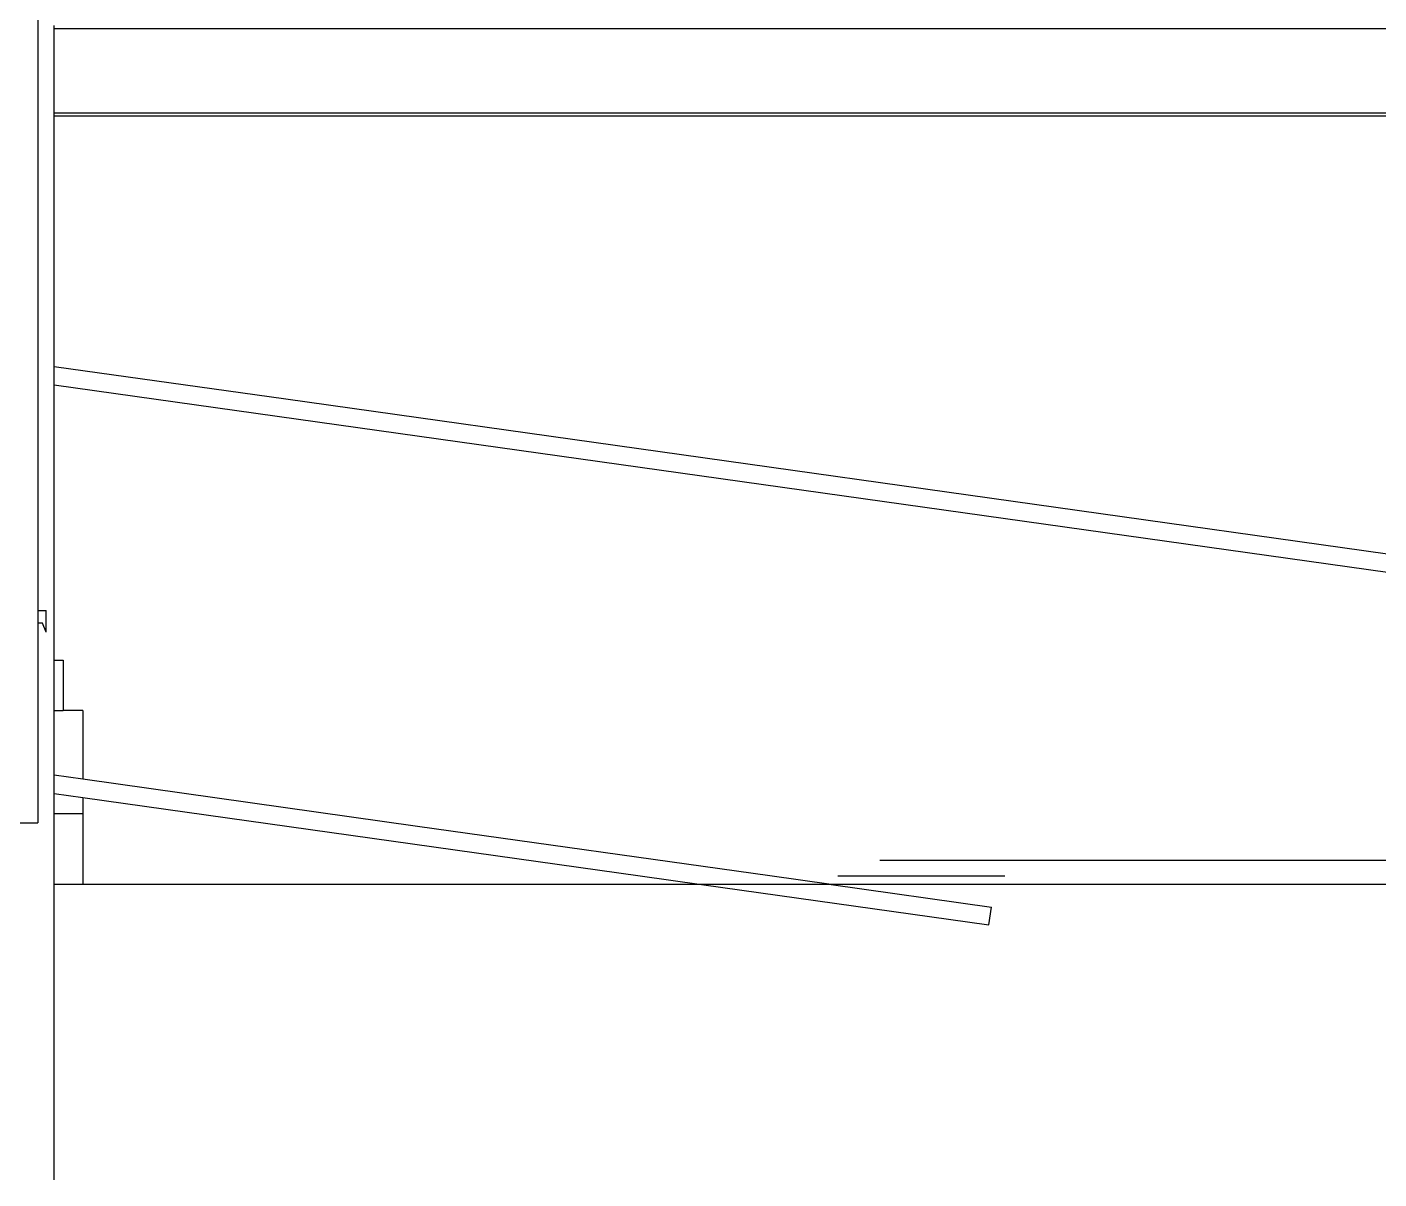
# Model space of a CAD drawing. Extents: x -92 to 92, y -11 to 21.
# Drawn here: x -32.21 to -24.71, y 7.86 to 14.25 of the extents above; entities that cross this region are included whole.
import ezdxf

# ---------------------------------------------------------------- set-up
doc = ezdxf.new("R2010")
doc.units = 0
doc.layers.get('0').update_dxf_attribs({"linetype": 'CONTINUOUS'})

msp = doc.modelspace()

# ---------------------------------------------------------------- linework, layer by layer
for p, q in [((-32.1547, 16.9527), (-32.1547, 11.0141)), ((-32.0647, 14.2424), (-32.0647, 14.2584)), ((-32.0647, 14.2424), (-17.3647, 14.2424)), ((-32.0647, 13.7744), (-32.0647, 14.2424)), ((-32.0647, 13.7744), (-17.3647, 13.7744)), ((-32.0647, 13.7584), (-32.0647, 13.7744)), ((-32.0647, 13.7584), (-31.7732, 13.7584)), ((-32.0647, 13.542), (-32.0647, 13.7584)), ((-31.7732, 13.7584), (-30.938, 13.7584)), ((-30.938, 13.7584), (-28.0778, 13.7584)), ((-28.0778, 13.7584), (-27.0356, 13.7584)), ((-27.0356, 13.7584), (-26.8343, 13.7584)), ((-26.8343, 13.7584), (-25.4395, 13.7584)), ((-25.4395, 13.7584), (-25.3248, 13.7584)), ((-25.3248, 13.7584), (-24.7293, 13.7584)), ((-24.7293, 13.7584), (-24.5412, 13.7584)), ((-32.0647, 13.4797), (-32.0647, 13.542)), ((-32.0647, 13.4577), (-32.0647, 13.4797)), ((-32.0647, 13.2816), (-32.0647, 13.4577)), ((-32.0647, 13.1631), (-32.0647, 13.2816)), ((-32.0647, 12.9073), (-32.0647, 13.1631)), ((-32.0647, 12.8471), (-32.0647, 12.9073)), ((-32.0647, 12.7664), (-32.0647, 12.8471)), ((-32.0647, 12.542), (-32.0647, 12.7664)), ((-32.0647, 12.3663), (-32.0647, 12.542)), ((-30.7792, 12.1857), (-32.0647, 12.3663)), ((-32.0647, 12.2653), (-32.0647, 12.3663)), ((-32.0647, 12.2653), (-23.2102, 11.0209)), ((-32.0647, 12.2568), (-32.0647, 12.2653)), ((-32.0647, 12.1578), (-32.0647, 12.2568)), ((-32.0647, 11.3714), (-32.0647, 12.1578)), ((-24.0768, 11.2437), (-30.7792, 12.1857)), ((-32.0647, 11.3086), (-32.0647, 11.3714)), ((-32.0647, 11.0958), (-32.0647, 11.3086)), ((-32.0647, 10.7391), (-32.0647, 11.0958)), ((-32.1547, 11.0141), (-32.1087, 11.0141)), ((-32.1547, 11.0141), (-32.1547, 10.9441)), ((-32.1087, 10.8941), (-32.1087, 11.0141)), ((-32.129, 10.9441), (-32.1547, 10.9441)), ((-32.1547, 10.9441), (-32.1547, 9.8363)), ((-32.1087, 10.8941), (-32.129, 10.9441)), ((-32.0647, 10.7391), (-32.0147, 10.7391)), ((-32.0647, 10.4584), (-32.0647, 10.7391)), ((-32.0147, 10.7391), (-32.0147, 10.6917)), ((-32.0147, 10.6917), (-32.0147, 10.6327)), ((-32.0147, 10.6327), (-32.0147, 10.6199)), ((-32.0147, 10.6199), (-32.0147, 10.542)), ((-32.0147, 10.542), (-32.0147, 10.4584)), ((-32.0647, 10.4584), (-32.0147, 10.4584)), ((-32.0647, 10.0999), (-32.0647, 10.4584)), ((-31.9047, 10.4584), (-32.0147, 10.4584)), ((-31.9047, 10.4584), (-31.9047, 10.0775)), ((-32.0647, 9.999), (-32.0647, 10.0999)), ((-31.9047, 10.0775), (-32.0647, 10.0999)), ((-30.0485, 9.8166), (-31.9047, 10.0775)), ((-32.0647, 9.8884), (-32.0647, 9.999)), ((-32.0647, 9.999), (-31.9047, 9.9765)), ((-31.9047, 9.9765), (-31.9047, 9.9326)), ((-31.9047, 9.9765), (-28.8131, 9.542)), ((-31.9047, 9.9326), (-31.9047, 9.8884)), ((-32.2747, 9.8363), (-32.1547, 9.8363)), ((-32.0647, 9.8884), (-31.9047, 9.8884)), ((-32.0647, 9.4941), (-32.0647, 9.8884)), ((-31.9047, 9.8884), (-31.9047, 9.542)), ((-28.0946, 9.542), (-30.0485, 9.8166)), ((-26.8197, 9.6265), (-27.4835, 9.6265)), ((-24.8789, 9.6265), (-26.8197, 9.6265)), ((-24.5162, 9.6265), (-24.8789, 9.6265)), ((-31.9047, 9.542), (-31.9047, 9.4941)), ((-28.8131, 9.542), (-28.4724, 9.4941)), ((-27.7539, 9.4941), (-28.0946, 9.542)), ((-27.7171, 9.542), (-26.7906, 9.542)), ((-31.9047, 9.4941), (-32.0647, 9.4941)), ((-32.0647, 8.1624), (-32.0647, 9.4941)), ((-28.8804, 9.4941), (-31.9047, 9.4941)), ((-28.4724, 9.4941), (-28.8804, 9.4941)), ((-28.4724, 9.4941), (-26.8786, 9.2701)), ((-27.7539, 9.4941), (-28.4724, 9.4941)), ((-27.7539, 9.4941), (-26.8647, 9.3691)), ((-27.5189, 9.4941), (-27.7539, 9.4941)), ((-27.4902, 9.4941), (-27.5189, 9.4941)), ((-22.7599, 9.4941), (-27.4902, 9.4941)), ((-26.8786, 9.2701), (-26.8647, 9.3691)), ((-32.0647, 7.8561), (-32.0647, 8.1624))]:
    msp.add_line(p, q)

doc.saveas('drawing.dxf')
